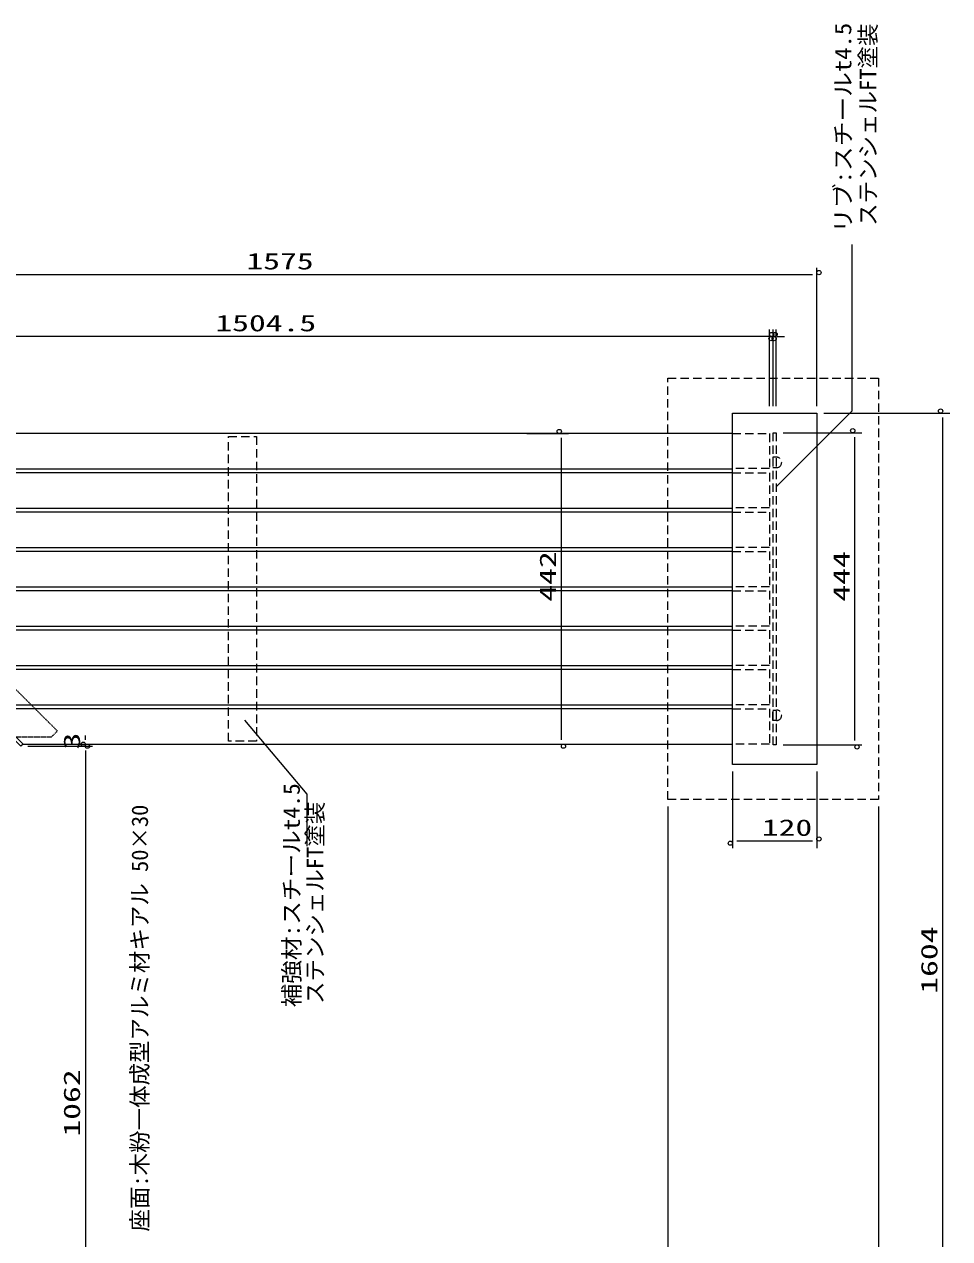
# Model space of a CAD drawing. Units: millimetres, scale not verified. Extents: x -1929 to 1929, y -1323 to 1334.
# Drawn here: x -1021 to 296, y -395 to 1334 of the extents above; entities that cross this region are included whole.
import ezdxf
from ezdxf.enums import TextEntityAlignment as Align

# ---------------------------------------------------------------- set-up
doc = ezdxf.new("R2010")
doc.units = ezdxf.units.MM
doc.header["$LTSCALE"] = 10
doc.linetypes.add('DASHED1', pattern=[1.8, 1.2, -0.6])
for name, color, linetype, lineweight in [('0-0__0-1_荳_闊_', 7, 'Continuous', 9), ('0-1__0-8__0-2_蟇_豕__ts', 7, 'Continuous', 9), ('0-2__0-e__0-5__0-2_蟇_豕__3__100__AcDbSymbolTable___70_______1____0__STYLE____5__10__100__AcDbSymbolTableRecord_', 7, 'Continuous', 9), ('0-3__0-2_蟇_豕__', 7, 'Continuous', 9), ('0-5__0-d__0-4__0-0_0', 7, 'Continuous', 9), ('0-6__0-9__0-2_蟇_豕___2-1', 7, 'Continuous', 9), ('0-7__0-b__0-2_蟇_豕___7-1', 7, 'Continuous', 9), ('0-8__0-a__0-2_蟇_豕___6-1', 7, 'Continuous', 9)]:
    doc.layers.add(name, color=color, linetype=linetype, lineweight=lineweight)
doc.styles.add('ＭＳ ゴシック', font='')
doc.styles.get('ＭＳ ゴシック').set_extended_font_data('MS Gothic')

# ---------------------------------------------------------------- blocks, each defined once
blk = doc.blocks.new('-000-VW_EMPTYBALL')
at = {"layer": '0-5__0-d__0-4__0-0_0'}
blk.add_circle((5, 5), 5, dxfattribs=at)
blk = doc.blocks.new('-005-_D6')
at = {"layer": '0-1__0-8__0-2_蟇_豕__ts'}
for p, q in [((-9130.9, -9669.2), (-9130.9, -10612.1)), ((-771.6, -10512.1), (-9070.9, -10512.1))]:
    blk.add_line(p, q, dxfattribs=at)
at = {"layer": '0-2__0-e__0-5__0-2_蟇_豕__3__100__AcDbSymbolTable___70_______1____0__STYLE____5__10__100__AcDbSymbolTableRecord_'}
blk.add_line((-711.6, 1770.1), (-711.6, -10612.1), dxfattribs=at)
at = {"layer": '0-1__0-8__0-2_蟇_豕__ts', "xscale": 5.999634, "yscale": 5.999634, "rotation": 180}
blk.add_blockref('-000-VW_EMPTYBALL', (-9130.9, -10512.1), dxfattribs=at)
at = {"layer": '0-3__0-2_蟇_豕__', "xscale": 5.999634, "yscale": 5.999634}
blk.add_blockref('-000-VW_EMPTYBALL', (-711.6, -10512.1), dxfattribs=at)
at = {"layer": '0-2__0-e__0-5__0-2_蟇_豕__3__100__AcDbSymbolTable___70_______1____0__STYLE____5__10__100__AcDbSymbolTableRecord_', "style": 'ＭＳ ゴシック', "width": 1.5}
blk.add_text('842', height=234.5, dxfattribs=at).set_placement((-5104, -10507.2), align=Align.BOTTOM_LEFT)
blk = doc.blocks.new('-006-_D7')
at = {"layer": '0-1__0-8__0-2_蟇_豕__ts'}
for p, q in [((-711.6, 1770.1), (-711.6, -10612.1)), ((2288.4, 1770.1), (2288.4, -10612.1)), ((2228.4, -10512.1), (-651.6, -10512.1))]:
    blk.add_line(p, q, dxfattribs=at)
at = {"layer": '0-1__0-8__0-2_蟇_豕__ts', "xscale": 5.999634, "yscale": 5.999634, "rotation": 180}
blk.add_blockref('-000-VW_EMPTYBALL', (-711.6, -10512.1), dxfattribs=at)
at = {"layer": '0-1__0-8__0-2_蟇_豕__ts', "xscale": 5.999634, "yscale": 5.999634}
blk.add_blockref('-000-VW_EMPTYBALL', (2288.4, -10512.1), dxfattribs=at)
at = {"layer": '0-2__0-e__0-5__0-2_蟇_豕__3__100__AcDbSymbolTable___70_______1____0__STYLE____5__10__100__AcDbSymbolTableRecord_', "style": 'ＭＳ ゴシック', "width": 1.5}
blk.add_text('300', height=234.5, dxfattribs=at).set_placement((605.6, -10507.2), align=Align.BOTTOM_LEFT)
blk = doc.blocks.new('-007-_D8')
at = {"layer": '0-1__0-8__0-2_蟇_豕__ts'}
for p, q in [((930.9, 7090.1), (2050, 7090.1)), ((1950, 2710.1), (1950, 7030.1)), ((930.9, 2650.1), (2050, 2650.1))]:
    blk.add_line(p, q, dxfattribs=at)
at = {"layer": '0-1__0-8__0-2_蟇_豕__ts', "xscale": 5.999634, "yscale": 5.999634}
for p, rotation in [((1950, 7090.1), 90), ((1950, 2650.1), 270)]:
    blk.add_blockref('-000-VW_EMPTYBALL', p, dxfattribs=dict(at, rotation=rotation))
at = {"layer": '0-1__0-8__0-2_蟇_豕__ts', "style": 'ＭＳ ゴシック', "width": 1.5}
blk.add_text('444', height=234.5, rotation=90, dxfattribs=at).set_placement((1945.1, 4687.4), align=Align.BOTTOM_LEFT)
blk = doc.blocks.new('-026-_D27')
at = {"layer": '0-1__0-8__0-2_蟇_豕__ts'}
for p, q in [((1508.4, 7370.1), (3300, 7370.1)), ((-9530.9, -8669.2), (3300, -8669.2))]:
    blk.add_line(p, q, dxfattribs=at)
at = {"layer": '0-6__0-9__0-2_蟇_豕___2-1'}
blk.add_line((3200, -8609.2), (3200, 7310.1), dxfattribs=at)
at = {"layer": '0-1__0-8__0-2_蟇_豕__ts', "xscale": 5.999634, "yscale": 5.999634, "rotation": 90}
blk.add_blockref('-000-VW_EMPTYBALL', (3200, 7370.1), dxfattribs=at)
at = {"layer": '0-3__0-2_蟇_豕__', "xscale": 5.999634, "yscale": 5.999634, "rotation": 270}
blk.add_blockref('-000-VW_EMPTYBALL', (3200, -8669.2), dxfattribs=at)
at = {"layer": '0-3__0-2_蟇_豕__', "style": 'ＭＳ ゴシック', "width": 1.5}
blk.add_text('1604', height=234.5, rotation=90, dxfattribs=at).set_placement((3195.1, -893.2), align=Align.BOTTOM_LEFT)
blk = doc.blocks.new('-028-繧_繝_繝_繝__4-1')
at = {"layer": '0-0__0-1_荳_闊_', "linetype": 'DASHED1'}
for p, q in [((-14258.6, 6243.8), (-14258.6, 6919.1)), ((-13551.4, 6950.9), (-14226.7, 6950.9)), ((-13551.4, 6950.9), (-9417.8, 2817.2)), ((-14258.6, 6243.8), (-10124.9, 2110.1)), ((-9504.1, 2730.9), (-9417.8, 2817.2)), ((-10038.6, 2196.5), (-10038.6, 2699.1)), ((-9504.1, 2730.9), (-10006.7, 2730.9)), ((-10038.6, 2196.5), (-10124.9, 2110.1))]:
    blk.add_line(p, q, dxfattribs=at)
at = {"layer": '0-0__0-1_荳_闊_'}
for p, q in [((-12228.7, 4710.2), (-12025.8, 4913.1)), ((-10894.8, 3586.7), (-10955.8, 3647.6))]:
    blk.add_line(p, q, dxfattribs=at)
blk.add_lwpolyline([(-9906.7, 2630.9), (-9938.6, 2599.1), (-14358.6, 7019.1), (-14326.7, 7050.9)], close=True, dxfattribs=at)
at = {"layer": '0-0__0-1_荳_闊_', "linetype": 'DASHED1'}
for points in [[(-13617.2, 5814.1), (-13122.2, 6309), (-13079.8, 6266.6), (-13574.8, 5771.6)], [(-11184.7, 3381.6), (-10689.8, 3876.6), (-10647.3, 3834.2), (-11142.3, 3339.2)]]:
    blk.add_lwpolyline(points, close=True, dxfattribs=at)
blk = doc.blocks.new('-029-_D31')
at = {"layer": '0-1__0-8__0-2_蟇_豕__ts'}
for p, q in [((-2717.3, 7080.1), (-2127.3, 7080.1)), ((-2780, 2660.1), (-2127.3, 2660.1))]:
    blk.add_line(p, q, dxfattribs=at)
at = {"layer": '0-6__0-9__0-2_蟇_豕___2-1'}
blk.add_line((-2227.3, 2720.1), (-2227.3, 7020.1), dxfattribs=at)
at = {"layer": '0-1__0-8__0-2_蟇_豕__ts', "xscale": 5.999634, "yscale": 5.999634}
for p, rotation in [((-2227.3, 7080.1), 90), ((-2227.3, 2660.1), 270)]:
    blk.add_blockref('-000-VW_EMPTYBALL', p, dxfattribs=dict(at, rotation=rotation))
at = {"layer": '0-1__0-8__0-2_蟇_豕__ts', "style": 'ＭＳ ゴシック', "width": 1.5}
blk.add_text('442', height=234.5, rotation=90, dxfattribs=at).set_placement((-2232.2, 4687.4), align=Align.BOTTOM_LEFT)
blk = doc.blocks.new('-031-繧_繝_繝_繝__6-1')
at = {"layer": '0-0__0-1_荳_闊_'}
for points in [[(-14326.7, 7050.9), (-13826.7, 6550.9), (190.8, 6550.9), (190.8, 7050.9)], [(-13766.7, 6490.9), (-13266.7, 5990.9), (190.8, 5990.9), (190.8, 6490.9)], [(-13206.7, 5930.9), (-12706.7, 5430.9), (190.8, 5430.9), (190.8, 5930.9)], [(-12646.7, 5370.9), (-12146.7, 4870.9), (190.8, 4870.9), (190.8, 5370.9)], [(-12086.7, 4810.9), (-11586.7, 4310.9), (190.8, 4310.9), (190.8, 4810.9)], [(-11526.7, 4250.9), (-11026.7, 3750.9), (190.8, 3750.9), (190.8, 4250.9)], [(-10966.7, 3690.9), (-10466.7, 3190.9), (190.8, 3190.9), (190.8, 3690.9)], [(-9952.8, 2677), (-9906.7, 2630.9), (190.8, 2630.9), (190.8, 3130.9), (-10406.7, 3130.9)]]:
    blk.add_lwpolyline(points, close=True, dxfattribs=at)
blk = doc.blocks.new('-034-_D36')
at = {"layer": '0-1__0-8__0-2_蟇_豕__ts'}
for p, q in [((735.9, 7470.1), (735.9, 8561.1)), ((675.9, 8461.1), (-14249.1, 8461.1))]:
    blk.add_line(p, q, dxfattribs=at)
at = {"layer": '0-3__0-2_蟇_豕__'}
blk.add_line((-14309.1, 7180.1), (-14309.1, 8561.1), dxfattribs=at)
at = {"layer": '0-1__0-8__0-2_蟇_豕__ts', "xscale": 5.999634, "yscale": 5.999634}
blk.add_blockref('-000-VW_EMPTYBALL', (735.9, 8461.1), dxfattribs=at)
at = {"layer": '0-1__0-8__0-2_蟇_豕__ts', "xscale": 5.999634, "yscale": 5.999634, "rotation": 180}
blk.add_blockref('-000-VW_EMPTYBALL', (-14309.1, 8461.1), dxfattribs=at)
at = {"layer": '0-6__0-9__0-2_蟇_豕___2-1', "style": 'ＭＳ ゴシック', "width": 1.5}
blk.add_text('1504.5', height=234.5, dxfattribs=at).set_placement((-7152.2, 8466), align=Align.BOTTOM_LEFT)
blk = doc.blocks.new('-035-_D37')
at = {"layer": '0-1__0-8__0-2_蟇_豕__ts'}
for p, q in [((-14340.9, 7148.3), (-14340.9, 9441.6)), ((1348.4, 9341.6), (-14280.9, 9341.6)), ((1408.4, 7470.1), (1408.4, 9441.6))]:
    blk.add_line(p, q, dxfattribs=at)
at = {"layer": '0-1__0-8__0-2_蟇_豕__ts', "xscale": 5.999634, "yscale": 5.999634, "rotation": 180}
blk.add_blockref('-000-VW_EMPTYBALL', (-14340.9, 9341.6), dxfattribs=at)
at = {"layer": '0-1__0-8__0-2_蟇_豕__ts', "xscale": 5.999634, "yscale": 5.999634}
blk.add_blockref('-000-VW_EMPTYBALL', (1408.4, 9341.6), dxfattribs=at)
at = {"layer": '0-3__0-2_蟇_豕__', "style": 'ＭＳ ゴシック', "width": 1.5}
blk.add_text('1575', height=234.5, dxfattribs=at).set_placement((-6710, 9346.5), align=Align.BOTTOM_LEFT)
blk = doc.blocks.new('-036-_D38')
at = {"layer": '0-1__0-8__0-2_蟇_豕__ts'}
for p, q in [((-9820.9, 2628.3), (-8902.4, 2628.3)), ((-9002.4, 2568.3), (-9002.4, -7936.7)), ((-9821.6, -7996.7), (-8902.4, -7996.7))]:
    blk.add_line(p, q, dxfattribs=at)
at = {"layer": '0-1__0-8__0-2_蟇_豕__ts', "xscale": 5.999634, "yscale": 5.999634}
for p, rotation in [((-9002.4, 2628.3), 90), ((-9002.4, -7996.7), 270)]:
    blk.add_blockref('-000-VW_EMPTYBALL', p, dxfattribs=dict(at, rotation=rotation))
at = {"layer": '0-1__0-8__0-2_蟇_豕__ts', "style": 'ＭＳ ゴシック', "width": 1.5}
blk.add_text('1062', height=234.5, rotation=90, dxfattribs=at).set_placement((-9007.3, -2927.9), align=Align.BOTTOM_LEFT)
blk = doc.blocks.new('-037-_D39')
at = {"layer": '0-1__0-8__0-2_蟇_豕__ts'}
for p, q in [((-9789.1, 2660.1), (-8902.4, 2660.1)), ((-9002.4, 2568.3), (-9002.4, 2508.3))]:
    blk.add_line(p, q, dxfattribs=at)
at = {"layer": '0-3__0-2_蟇_豕__'}
for p, q in [((-9002.4, 2720.1), (-9002.4, 2780.1)), ((-9820.9, 2628.3), (-8902.4, 2628.3)), ((-9002.4, 2628.3), (-9002.4, 2660.1))]:
    blk.add_line(p, q, dxfattribs=at)
at = {"layer": '0-1__0-8__0-2_蟇_豕__ts', "xscale": 5.999634, "yscale": 5.999634}
for p, rotation in [((-9002.4, 2628.3), 90), ((-9002.4, 2660.1), 270)]:
    blk.add_blockref('-000-VW_EMPTYBALL', p, dxfattribs=dict(at, rotation=rotation))
at = {"layer": '0-1__0-8__0-2_蟇_豕__ts', "style": 'ＭＳ ゴシック', "width": 1.5}
blk.add_text('3', height=234.5, rotation=90, dxfattribs=at).set_placement((-9007.3, 2583.3), align=Align.BOTTOM_LEFT)
blk = doc.blocks.new('-038-_D40')
at = {"layer": '0-1__0-8__0-2_蟇_豕__ts'}
for p, q in [((208.4, 2270.1), (208.4, 1179.1)), ((1408.4, 2270.1), (1408.4, 1179.1)), ((1348.4, 1279.1), (268.4, 1279.1))]:
    blk.add_line(p, q, dxfattribs=at)
at = {"layer": '0-1__0-8__0-2_蟇_豕__ts', "xscale": 5.999634, "yscale": 5.999634, "rotation": 180}
blk.add_blockref('-000-VW_EMPTYBALL', (208.4, 1279.1), dxfattribs=at)
at = {"layer": '0-1__0-8__0-2_蟇_豕__ts', "xscale": 5.999634, "yscale": 5.999634}
blk.add_blockref('-000-VW_EMPTYBALL', (1408.4, 1279.1), dxfattribs=at)
at = {"layer": '0-1__0-8__0-2_蟇_豕__ts', "style": 'ＭＳ ゴシック', "width": 1.5}
blk.add_text('120', height=234.5, dxfattribs=at).set_placement((625.6, 1284), align=Align.BOTTOM_LEFT)

msp = doc.modelspace()

# ---------------------------------------------------------------- linework, layer by layer
at = {"layer": '0-0__0-1_荳_闊_', "linetype": 'DASHED1'}
for p, q in [((44.72, 702.6), (49.72, 702.6)), ((44.72, 357.6), (49.72, 357.6))]:
    msp.add_line(p, q, dxfattribs=at)
at = {"layer": '0-0__0-1_荳_闊_'}
for points in [[(49.47, 675.07), (157.66, 783.26), (157.66, 1020.35)], [(-707.16, 343.17), (-618.75, 237.84), (-618.75, 163.84)]]:
    msp.add_lwpolyline(points, dxfattribs=at)
at = {"layer": '0-0__0-1_荳_闊_', "linetype": 'DASHED1'}
for points in [[(-104.78, 830.1), (195.22, 830.1), (195.22, 230.1), (-104.78, 230.1)], [(-730.03, 747.1), (-690.03, 747.1), (-690.03, 313.1), (-730.03, 313.1)], [(-12.78, 751.1), (39.97, 751.1), (39.97, 701.17), (-12.78, 701.17)], [(44.97, 752.1), (49.47, 752.1), (49.47, 308.1), (44.97, 308.1)], [(-12.78, 695.1), (39.97, 695.1), (39.97, 645.17), (-12.78, 645.17)], [(-12.78, 639.1), (39.97, 639.1), (39.97, 589.17), (-12.78, 589.17)], [(-12.78, 583.1), (39.97, 583.1), (39.97, 533.17), (-12.78, 533.17)], [(-12.78, 527.1), (39.97, 527.1), (39.97, 477.17), (-12.78, 477.17)], [(-12.78, 471.1), (39.97, 471.1), (39.97, 421.17), (-12.78, 421.17)], [(-12.78, 415.1), (39.97, 415.1), (39.97, 365.17), (-12.78, 365.17)], [(-12.78, 359.1), (39.97, 359.1), (39.97, 309.17), (-12.78, 309.17)]]:
    msp.add_lwpolyline(points, close=True, dxfattribs=at)
at = {"layer": '0-0__0-1_荳_闊_'}
msp.add_lwpolyline([(-12.78, 780.1), (107.22, 780.1), (107.22, 280.1), (-12.78, 280.1)], close=True, dxfattribs=at)
at = {"layer": '0-0__0-1_荳_闊_', "linetype": 'DASHED1'}
for points in [[(49.72, 717.6), (44.72, 717.6), (44.72, 702.6)], [(49.72, 342.6), (44.72, 342.6), (44.72, 357.6)]]:
    msp.add_lwpolyline(points, dxfattribs=at)
for centre in [(49.72, 710.1), (49.72, 350.1)]:
    msp.add_arc(centre, 7.5, 270, 90, dxfattribs=at)
at = {"layer": '0-1__0-8__0-2_蟇_豕__ts'}
for p, q in [((44.97, 883.6), (44.97, 899.2)), ((49.47, 790.1), (49.47, 899.2)), ((38.97, 889.2), (32.97, 889.2)), ((49.47, 889.2), (44.97, 889.2)), ((55.47, 889.2), (61.47, 889.2)), ((44.97, 790.1), (44.97, 865.25))]:
    msp.add_line(p, q, dxfattribs=at)
at = {"layer": '0-7__0-b__0-2_蟇_豕___7-1'}
for p, q in [((39.97, 790.1), (39.97, 899.2)), ((44.97, 790.1), (44.97, 899.2)), ((33.97, 889.2), (27.97, 889.2)), ((50.97, 889.2), (56.97, 889.2))]:
    msp.add_line(p, q, dxfattribs=at)

# ---------------------------------------------------------------- block references
at = {"layer": '0-0__0-1_荳_闊_', "xscale": 0.1, "yscale": 0.1}
for name in ['-028-繧_繝_繝_繝__4-1', '-031-繧_繝_繝_繝__6-1']:
    msp.add_blockref(name, (-31.85, 46.01), dxfattribs=at)
at = {"layer": '0-1__0-8__0-2_蟇_豕__ts', "xscale": 0.5999634, "yscale": 0.5999634, "rotation": 180}
msp.add_blockref('-000-VW_EMPTYBALL', (49.47, 889.2), dxfattribs=at)
at = {"layer": '0-1__0-8__0-2_蟇_豕__ts'}
for name, p, xscale, yscale in [('-000-VW_EMPTYBALL', (44.97, 889.2), 0.5999634, 0.5999634), ('-026-_D27', (-33.62, 43.09), 0.1, 0.1), ('-029-_D31', (-33.62, 43.09), 0.1, 0.1), ('-007-_D8', (-33.62, 43.09), 0.1, 0.1), ('-036-_D38', (-33.62, 43.09), 0.1, 0.1), ('-037-_D39', (-33.62, 43.09), 0.1, 0.1), ('-038-_D40', (-33.62, 43.09), 0.1, 0.1), ('-006-_D7', (-33.62, 43.09), 0.1, 0.1)]:
    msp.add_blockref(name, p, dxfattribs=dict(at, xscale=xscale, yscale=yscale))
at = {"layer": '0-3__0-2_蟇_豕__', "xscale": 0.1, "yscale": 0.1}
for name in ['-035-_D37', '-005-_D6']:
    msp.add_blockref(name, (-33.62, 43.09), dxfattribs=at)
at = {"layer": '0-7__0-b__0-2_蟇_豕___7-1', "xscale": 0.5999634, "yscale": 0.5999634, "rotation": 180}
msp.add_blockref('-000-VW_EMPTYBALL', (44.97, 889.2), dxfattribs=at)
at = {"layer": '0-7__0-b__0-2_蟇_豕___7-1', "xscale": 0.5999634, "yscale": 0.5999634}
msp.add_blockref('-000-VW_EMPTYBALL', (39.97, 889.2), dxfattribs=at)
at = {"layer": '0-8__0-a__0-2_蟇_豕___6-1', "xscale": 0.1, "yscale": 0.1}
msp.add_blockref('-034-_D36', (-33.62, 43.09), dxfattribs=at)

# ---------------------------------------------------------------- texts
at = {"layer": '0-0__0-1_荳_闊_', "style": 'ＭＳ ゴシック'}
for s, width, p in [('リブ:スチールt4.5', 1.1, (163.35, 1036.87)), ('補強材:スチールt4.5', 1.05, (-621.57, -65.63))]:
    msp.add_text(s, height=23.46, rotation=90, dxfattribs=dict(at, width=width)).set_placement(p, align=Align.BOTTOM_LEFT)
for s, p in [('ステンシェルFT塗装', (198.84, 1046.84)), ('ステンシェルFT塗装', (-588.24, -60.86)), ('座面:木粉一体成型アルミ材キアル 50×30', (-837.63, -384.81))]:
    msp.add_text(s, height=23.46, rotation=90, dxfattribs=at).set_placement(p, align=Align.BOTTOM_LEFT)

doc.saveas('drawing.dxf')
